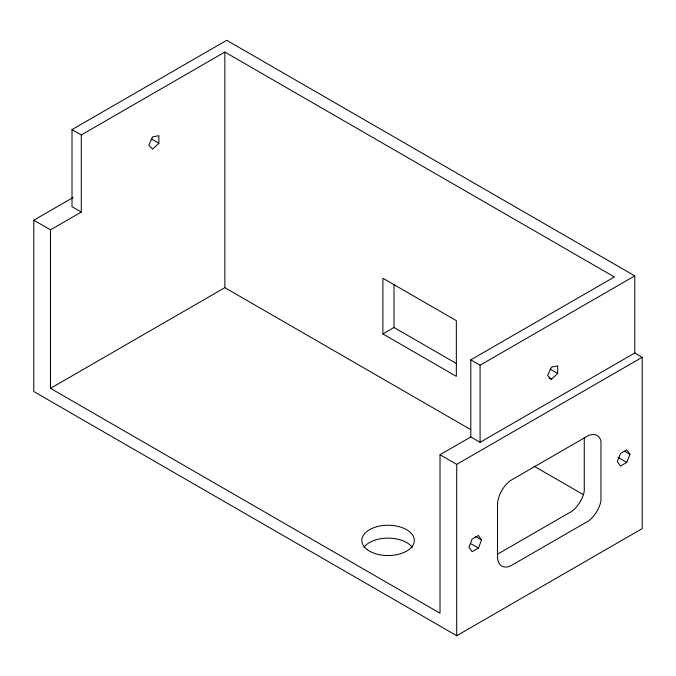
<?xml version="1.0" encoding="UTF-8"?>
<svg xmlns="http://www.w3.org/2000/svg" width="676" height="676" viewBox="0 0 676 676"><rect width="100%" height="100%" fill="white"/><g stroke="black" fill="none" stroke-linecap="round" stroke-linejoin="round"><path stroke-width="1.01" d="M478.414 548.101L481.565 539.972L478.414 535.485L472.11 539.127L468.958 547.256L472.11 551.743L478.414 548.101L470.504 543.538M626.804 462.426L629.956 454.297L626.804 449.819L620.5 453.461L617.349 461.581L620.5 466.068L626.804 462.426L618.016 457.356M158.868 143.202L152.649 149.126L148.804 145.239L152.649 136.907L158.868 135.648L158.868 143.202L151.28 138.825M551.447 379.371L557.666 373.448L557.666 365.893L551.447 367.152L547.602 375.484L551.447 379.371L548.92 377.909M81.289 212.061L72.011 206.704L72.011 129.598L226.705 40.29L634.781 275.884L634.781 352.99L480.087 442.307L470.809 436.95L440.017 454.728L440.017 613.225L50.497 388.337L50.497 229.84L81.289 212.061L81.289 134.955L224.855 52.069L614.374 276.957L470.809 359.843L470.809 436.95M634.781 352.99L642.2 357.274L642.2 528.624L456.714 635.71L33.8 391.548L33.8 220.199L73.093 197.519M50.497 388.337L224.855 287.672L470.817 429.674M382.886 333.936L456.342 376.338L456.342 320.652L382.886 278.242L382.886 333.936L394.015 327.505L456.587 363.629M470.809 359.843L480.087 365.201L634.781 275.884M440.017 454.728L456.714 464.37L642.2 357.274M497.494 554.21L568.068 513.464A20.99 12.117 -60 0 0 584.267 491.207L584.267 437.879M550.078 369.062L557.666 373.448M72.011 129.598L81.289 134.955M624.683 451.255L629.956 454.297M533.913 466.102L583.287 494.612M33.8 220.199L50.497 229.84M475.414 536.423L481.565 539.972M480.087 365.201L480.087 442.307M456.714 464.37L456.714 635.71M394.015 284.427L394.015 327.505M224.855 52.069L224.855 287.672M363.849 547.459A26.229 15.142 0 0 1 388.083 538.113A26.229 15.142 0 0 1 412.318 547.459M584.765 437.676L510.566 480.518A20.99 12.117 -60 0 0 497.519 505.065L497.519 556.466A20.99 12.117 -60 0 0 510.566 565.939L584.765 523.106A20.99 12.117 -60 0 0 600.964 500.84L600.964 441.242A20.99 12.117 -60 0 0 584.765 437.676M367.271 549.622A26.229 15.142 0 0 0 412.318 546.2A26.229 15.142 0 0 0 384.661 525.387A26.229 15.142 0 0 0 367.271 549.622"/></g></svg>
